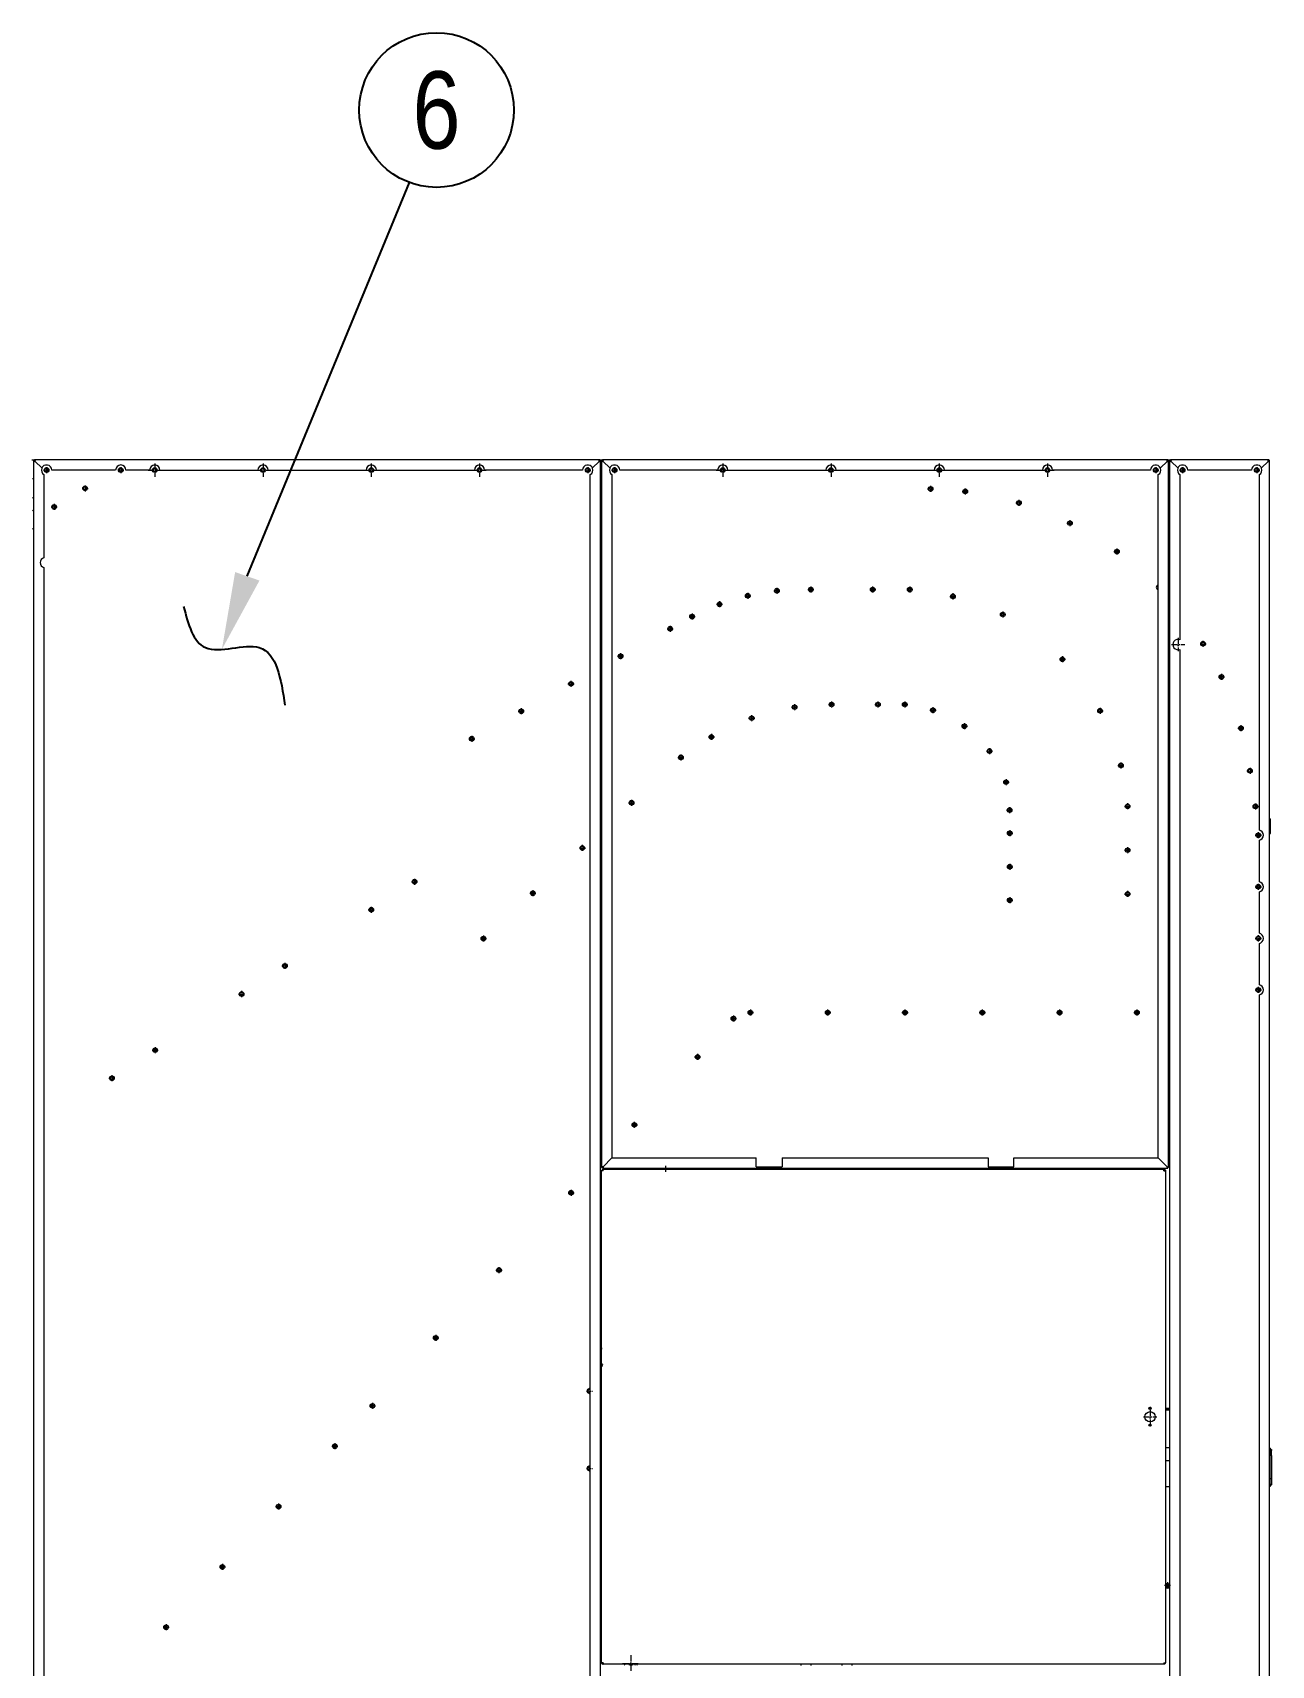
# Model space of a CAD drawing. Header units: millimetres. Extents: x -17070 to 42971, y -291348 to 40590.
# Drawn here: x 26657 to 29060, y 28239 to 31406 of the extents above; entities that cross this region are included whole.
import ezdxf
from ezdxf.enums import TextEntityAlignment as Align

# ---------------------------------------------------------------- set-up
doc = ezdxf.new("R2010")
doc.units = ezdxf.units.MM
doc.linetypes.add('DASHDOT', pattern=[18.5, 12, -3, 0.5, -3])
doc.layers.add('냉각탑_dim', color=1, linetype='Continuous')
doc.layers.add('냉각탑_text', color=3, linetype='Continuous')
doc.styles.get("Standard").update_dxf_attribs({"font": 'arial.ttf'})

# ---------------------------------------------------------------- blocks, each defined once
blk = doc.blocks.new('1')
at = {"color": 7, "lineweight": 20, "ltscale": 0.132499}
blk.add_line((26654.8, 30577.3), (26660.1, 30577.3), dxfattribs=at)
at = {"color": 7, "lineweight": 20, "ltscale": 0.0375}
for p, q in [((26658.5, 30575.7), (26658.5, 30574.2)), ((26661.6, 30577.3), (26660.1, 30577.3)), ((26660.1, 30574.2), (26660.1, 30575.7)), ((26660.1, 30575.7), (26661.6, 30575.7)), ((26661.6, 30574.2), (26661.6, 30575.7)), ((27756.9, 30577.3), (27755.4, 30577.3)), ((27755.4, 30575.7), (27756.9, 30575.7)), ((27756.9, 30575.7), (27756.9, 30574.2)), ((27758.5, 30574.2), (27758.5, 30575.7)), ((27760.5, 30575.7), (27760.5, 30574.2)), ((27763.6, 30577.3), (27762.1, 30577.3)), ((27762.1, 30574.2), (27762.1, 30575.7)), ((27762.1, 30575.7), (27763.6, 30575.7)), ((27763.6, 30574.2), (27763.6, 30575.7)), ((28858.9, 30577.3), (28857.4, 30577.3)), ((28857.4, 30575.7), (28858.9, 30575.7)), ((28858.9, 30575.7), (28858.9, 30574.2)), ((28860.5, 30574.2), (28860.5, 30575.7)), ((28862.5, 30575.7), (28862.5, 30574.2)), ((28865.6, 30577.3), (28864.1, 30577.3)), ((28864.1, 30574.2), (28864.1, 30575.7)), ((28864.1, 30575.7), (28865.6, 30575.7)), ((28865.6, 30574.2), (28865.6, 30575.7)), ((29054.9, 30577.3), (29053.4, 30577.3)), ((29053.4, 30575.7), (29054.9, 30575.7)), ((29054.9, 30575.7), (29054.9, 30574.2)), ((29056.5, 30574.2), (29056.5, 30575.7)), ((27760.5, 29206.4), (27760.5, 29204.9)), ((27760.5, 29199.7), (27760.5, 29198.2)), ((27763.6, 29206.4), (27762.1, 29206.4)), ((27762.1, 29204.9), (27762.1, 29206.4)), ((27763.6, 29204.9), (27762.1, 29204.9)), ((27762.1, 29203.3), (27763.6, 29203.3)), ((27762.1, 29201.3), (27763.6, 29201.3)), ((27762.1, 29199.7), (27762.1, 29198.2)), ((27762.1, 29199.7), (27763.6, 29199.7)), ((27763.6, 29206.4), (27763.6, 29204.9)), ((28852.9, 29201.3), (28851.4, 29201.3)), ((28852.9, 29199.7), (28851.4, 29199.7)), ((28852.9, 29199.7), (28852.9, 29198.2)), ((28854.5, 29199.7), (28854.5, 29198.2)), ((28857.4, 29206.4), (28858.9, 29206.4)), ((28858.9, 29204.9), (28857.4, 29204.9)), ((28857.4, 29203.3), (28858.9, 29203.3)), ((28858.9, 29206.4), (28858.9, 29204.9)), ((28860.5, 29204.9), (28860.5, 29206.4)), ((27760.5, 28242.9), (27760.5, 28244.4)), ((27762.1, 28242.9), (27762.1, 28244.4)), ((28852.9, 28242.9), (28852.9, 28244.4)), ((28854.5, 28242.9), (28854.5, 28244.4)), ((27762.1, 28242.9), (27763.6, 28242.9)), ((27762.1, 28241.3), (27763.6, 28241.3)), ((28852.9, 28242.9), (28851.4, 28242.9)), ((28852.9, 28241.3), (28851.4, 28241.3))]:
    blk.add_line(p, q, dxfattribs=at)
at = {"color": 7, "lineweight": 20, "ltscale": 0.04}
for p, q in [((26658.5, 30575.7), (26660.1, 30575.7)), ((26658.5, 30574.2), (26660.1, 30574.2)), ((26660.1, 30577.3), (26660.1, 30575.7)), ((26661.6, 30577.3), (26661.6, 30575.7)), ((27755.4, 30577.3), (27755.4, 30575.7)), ((27756.9, 30577.3), (27756.9, 30575.7)), ((27758.5, 30575.7), (27756.9, 30575.7)), ((27758.5, 30574.2), (27756.9, 30574.2)), ((27760.5, 30575.7), (27762.1, 30575.7)), ((27760.5, 30574.2), (27762.1, 30574.2)), ((27762.1, 30577.3), (27762.1, 30575.7)), ((27763.6, 30577.3), (27763.6, 30575.7)), ((28857.4, 30577.3), (28857.4, 30575.7)), ((28858.9, 30577.3), (28858.9, 30575.7)), ((28860.5, 30575.7), (28858.9, 30575.7)), ((28860.5, 30574.2), (28858.9, 30574.2)), ((28862.5, 30575.7), (28864.1, 30575.7)), ((28862.5, 30574.2), (28864.1, 30574.2)), ((28864.1, 30577.3), (28864.1, 30575.7)), ((28865.6, 30577.3), (28865.6, 30575.7)), ((29053.4, 30577.3), (29053.4, 30575.7)), ((29054.9, 30577.3), (29054.9, 30575.7)), ((29056.5, 30575.7), (29054.9, 30575.7)), ((29056.5, 30574.2), (29054.9, 30574.2)), ((29056.5, 29852.8), (29058.1, 29852.8)), ((27760.5, 29206.4), (27762.1, 29206.4)), ((27760.5, 29204.9), (27762.1, 29204.9)), ((27760.5, 29199.7), (27762.1, 29199.7)), ((27762.1, 29203.3), (27762.1, 29204.9)), ((27762.1, 29201.3), (27762.1, 29199.7)), ((27763.6, 29203.3), (27763.6, 29204.9)), ((28852.9, 29201.3), (28852.9, 29199.7)), ((28854.5, 29199.7), (28852.9, 29199.7)), ((28857.4, 29203.3), (28857.4, 29204.9)), ((28860.5, 29206.4), (28858.9, 29206.4)), ((28860.5, 29204.9), (28858.9, 29204.9)), ((28858.9, 29203.3), (28858.9, 29204.9)), ((27760.5, 28242.9), (27762.1, 28242.9)), ((27762.1, 28241.3), (27762.1, 28242.9)), ((28852.9, 28241.3), (28852.9, 28242.9)), ((28854.5, 28242.9), (28852.9, 28242.9))]:
    blk.add_line(p, q, dxfattribs=at)
at = {"color": 7, "lineweight": 20}
for p, q in [((26658.5, 30574.2), (26658.5, 27532.4)), ((27755.4, 30577.3), (26661.6, 30577.3)), ((26817.5, 30557.3), (26693.5, 30557.3)), ((26883.5, 30557.3), (26837.5, 30557.3)), ((26903.5, 30557.3), (27093.5, 30557.3)), ((27113.5, 30557.3), (27303.5, 30557.3)), ((27323.5, 30557.3), (27513.5, 30557.3)), ((27723.5, 30557.3), (27533.5, 30557.3)), ((27758.5, 27532.4), (27758.5, 30574.2)), ((27760.5, 30574.2), (27760.5, 29206.4)), ((28857.4, 30577.3), (27763.6, 30577.3)), ((27985.5, 30557.3), (27795.5, 30557.3)), ((28005.5, 30557.3), (28195.5, 30557.3)), ((28215.5, 30557.3), (28405.5, 30557.3)), ((28425.5, 30557.3), (28615.5, 30557.3)), ((28825.5, 30557.3), (28635.5, 30557.3)), ((28860.5, 29206.4), (28860.5, 30574.2)), ((28862.5, 30574.2), (28862.5, 27532.4)), ((29053.4, 30577.3), (28865.6, 30577.3)), ((29021.5, 30557.3), (28897.5, 30557.3)), ((29056.5, 27532.4), (29056.5, 30574.2)), ((26678.5, 30548.7), (26678.5, 30387.4)), ((27738.5, 27549.3), (27738.5, 30548.7)), ((27780.5, 30548.7), (27780.5, 29223.3)), ((28840.5, 29223.3), (28840.5, 30548.7)), ((28882.5, 30548.7), (28882.5, 30228.2)), ((29036.5, 29859), (29036.5, 30548.7)), ((26678.5, 30368.3), (26678.5, 28052.1)), ((28882.5, 30209.6), (28882.5, 27549.3)), ((29058.1, 29852.8), (29058.1, 29879.7)), ((29036.5, 29759), (29036.5, 29839.4)), ((29036.5, 29659), (29036.5, 29739.4)), ((29036.5, 29559), (29036.5, 29639.4)), ((29036.5, 27549.3), (29036.5, 29539.4)), ((27760.5, 28244.4), (27760.5, 29198.2)), ((27780.5, 29223.3), (27763.6, 29206.4)), ((27763.6, 29206.4), (27780.5, 29223.3)), ((27763.6, 29203.3), (28857.4, 29203.3)), ((27763.6, 29201.3), (28851.4, 29201.3)), ((27780.5, 29223.3), (28060.5, 29223.3)), ((28060.5, 29206.4), (28110.5, 29206.4)), ((28110.5, 29223.3), (28510.5, 29223.3)), ((28510.5, 29206.4), (28560.5, 29206.4)), ((28560.5, 29223.3), (28840.5, 29223.3)), ((28840.5, 29223.3), (28857.4, 29206.4)), ((28857.4, 29206.4), (28840.5, 29223.3)), ((28854.5, 29198.2), (28854.5, 28244.4)), ((27760.5, 28875.2), (27760.5, 28968.2)), ((29056.6, 28657.9), (29056.6, 28589.3)), ((29059.8, 28646.1), (29059.8, 28601.1)), ((27760.5, 28445.2), (27760.5, 28538.2)), ((28851.4, 28241.3), (27763.6, 28241.3))]:
    blk.add_line(p, q, dxfattribs=at)
at = {"color": 7, "lineweight": 20, "ltscale": 0.0775}
for p, q in [((26661.6, 30574.2), (26658.5, 30574.2)), ((27755.4, 30574.2), (27755.4, 30577.3)), ((27755.4, 30574.2), (27758.5, 30574.2)), ((27763.6, 30574.2), (27760.5, 30574.2)), ((28857.4, 30574.2), (28857.4, 30577.3)), ((28857.4, 30574.2), (28860.5, 30574.2)), ((28865.6, 30574.2), (28862.5, 30574.2)), ((29053.4, 30574.2), (29053.4, 30577.3)), ((29053.4, 30574.2), (29056.5, 30574.2)), ((27763.6, 29198.2), (27760.5, 29198.2)), ((27763.6, 29198.2), (27763.6, 29201.3)), ((28851.4, 29198.2), (28851.4, 29201.3)), ((28851.4, 29198.2), (28854.5, 29198.2)), ((28857.4, 29206.4), (28857.4, 29203.3)), ((27763.6, 28244.4), (27760.5, 28244.4)), ((27763.6, 28244.4), (27763.6, 28241.3)), ((28851.4, 28244.4), (28851.4, 28241.3)), ((28851.4, 28244.4), (28854.5, 28244.4))]:
    blk.add_line(p, q, dxfattribs=at)
at = {"color": 7, "lineweight": 20, "ltscale": 0.45204}
for p, q in [((26674.4, 30561.4), (26661.6, 30574.2)), ((26674.4, 30561.4), (26661.6, 30574.2)), ((27742.6, 30561.4), (27755.4, 30574.2)), ((27742.6, 30561.4), (27755.4, 30574.2)), ((27776.4, 30561.4), (27763.6, 30574.2)), ((27776.4, 30561.4), (27763.6, 30574.2)), ((28844.6, 30561.4), (28857.4, 30574.2)), ((28844.6, 30561.4), (28857.4, 30574.2)), ((28878.4, 30561.4), (28865.6, 30574.2)), ((28878.4, 30561.4), (28865.6, 30574.2)), ((29040.6, 30561.4), (29053.4, 30574.2)), ((29040.6, 30561.4), (29053.4, 30574.2))]:
    blk.add_line(p, q, dxfattribs=at)
at = {"color": 7, "linetype": 'DASHDOT', "lineweight": 20, "ltscale": 0.292499}
for p, q in [((26677.7, 30557.3), (26689.4, 30557.3)), ((26821.7, 30557.3), (26833.4, 30557.3)), ((27727.7, 30557.3), (27739.4, 30557.3)), ((27779.7, 30557.3), (27791.4, 30557.3)), ((28829.7, 30557.3), (28841.4, 30557.3)), ((28881.7, 30557.3), (28893.4, 30557.3)), ((29025.7, 30557.3), (29037.4, 30557.3)), ((26758.3, 30527.7), (26758.3, 30516)), ((28398.7, 30526.6), (28398.7, 30514.9)), ((26752.5, 30521.9), (26764.2, 30521.9)), ((28392.9, 30520.7), (28404.6, 30520.7)), ((28460.1, 30515.9), (28471.8, 30515.9)), ((28466, 30521.8), (28466, 30510.1)), ((28564.2, 30493.6), (28575.9, 30493.6)), ((28570.1, 30499.4), (28570.1, 30487.7)), ((28669.1, 30460.2), (28669.1, 30448.5)), ((28663.2, 30454.4), (28674.9, 30454.4)), ((28754.4, 30399.3), (28766.1, 30399.3)), ((28760.2, 30405.2), (28760.2, 30393.5)), ((27989.1, 30302.9), (27989.1, 30291.2)), ((28038.1, 30313.6), (28049.8, 30313.6)), ((28043.9, 30319.5), (28043.9, 30307.8)), ((28094.7, 30323.2), (28106.4, 30323.2)), ((28100.5, 30329.1), (28100.5, 30317.4)), ((28160.5, 30325.6), (28172.2, 30325.6)), ((28166.3, 30331.5), (28166.3, 30319.8)), ((28280.5, 30325.6), (28292.2, 30325.6)), ((28286.3, 30331.5), (28286.3, 30319.8)), ((28352.5, 30325.6), (28364.2, 30325.6)), ((28358.3, 30331.5), (28358.3, 30319.8)), ((28436.2, 30312.4), (28447.9, 30312.4)), ((28442, 30318.3), (28442, 30306.6)), ((27930.2, 30273.2), (27941.9, 30273.2)), ((27936, 30279.1), (27936, 30267.4)), ((28532.9, 30277.2), (28544.6, 30277.2)), ((28538.7, 30283.1), (28538.7, 30271.4)), ((27887.6, 30249.6), (27899.3, 30249.6)), ((27893.4, 30255.5), (27893.4, 30243.8)), ((28921.4, 30220.5), (28933.1, 30220.5)), ((28927.2, 30226.3), (28927.2, 30214.6)), ((27791.4, 30196.3), (27803.1, 30196.3)), ((28648.5, 30190.3), (28660.2, 30190.3)), ((28957.2, 30156.3), (28968.9, 30156.3)), ((28963, 30162.1), (28963, 30150.4)), ((27695.2, 30142.8), (27706.9, 30142.8)), ((27598.7, 30089.7), (27610.4, 30089.7)), ((27604.5, 30095.5), (27604.5, 30083.8)), ((28051.5, 30082.1), (28051.5, 30070.4)), ((28129, 30097.5), (28140.7, 30097.5)), ((28134.8, 30103.4), (28134.8, 30091.7)), ((28200.7, 30102.7), (28212.4, 30102.7)), ((28206.5, 30108.6), (28206.5, 30096.9)), ((28290.7, 30102.7), (28302.4, 30102.7)), ((28296.5, 30108.6), (28296.5, 30096.9)), ((28342.7, 30102.7), (28354.4, 30102.7)), ((28348.5, 30108.6), (28348.5, 30096.9)), ((28397.5, 30091.6), (28409.2, 30091.6)), ((28403.3, 30097.5), (28403.3, 30085.8)), ((28721.6, 30090.6), (28733.3, 30090.6)), ((28727.4, 30096.5), (28727.4, 30084.8)), ((28045.7, 30076.2), (28057.4, 30076.2)), ((28458.4, 30060.5), (28470.1, 30060.5)), ((28464.2, 30066.4), (28464.2, 30054.7)), ((28995, 30056.7), (29006.7, 30056.7)), ((29000.9, 30062.6), (29000.9, 30050.9)), ((27502.7, 30036.3), (27514.4, 30036.3)), ((27967.6, 30039.7), (27979.3, 30039.7)), ((27973.4, 30045.6), (27973.4, 30033.9)), ((28513, 30018.3), (28513, 30006.6)), ((27908.4, 30000.1), (27920.1, 30000.1)), ((27914.2, 30006), (27914.2, 29994.3)), ((28507.2, 30012.4), (28518.9, 30012.4)), ((28768, 29990.5), (28768, 29978.8)), ((28545, 29958), (28545, 29946.3)), ((28762.2, 29984.6), (28773.9, 29984.6)), ((29012.5, 29974.3), (29024.2, 29974.3)), ((28539.2, 29952.1), (28550.9, 29952.1)), ((27812.7, 29912.2), (27824.4, 29912.2)), ((27818.5, 29918.1), (27818.5, 29906.4)), ((28546.2, 29898), (28557.9, 29898)), ((28552, 29903.9), (28552, 29892.2)), ((28775.1, 29905.2), (28786.8, 29905.2)), ((28780.9, 29911.1), (28780.9, 29899.4)), ((29023.1, 29905.1), (29034.8, 29905.1)), ((28552.2, 29858.9), (28552.2, 29847.2)), ((27723, 29830.3), (27723, 29818.6)), ((28546.4, 29853), (28558.1, 29853)), ((29028.7, 29849.2), (29040.4, 29849.2)), ((29034.5, 29855.1), (29034.5, 29843.4)), ((27717.2, 29824.4), (27728.9, 29824.4)), ((28775.1, 29820.2), (28786.8, 29820.2)), ((28780.9, 29826.1), (28780.9, 29814.4)), ((27397.5, 29764.9), (27397.5, 29753.2)), ((28546.4, 29788), (28558.1, 29788)), ((28552.2, 29793.9), (28552.2, 29782.2)), ((27621.2, 29736.6), (27632.9, 29736.6)), ((27627, 29742.4), (27627, 29730.7)), ((28775.1, 29735.2), (28786.8, 29735.2)), ((28780.9, 29741.1), (28780.9, 29729.4)), ((29028.7, 29749.2), (29040.4, 29749.2)), ((29034.5, 29755.1), (29034.5, 29743.4)), ((27313.6, 29710.5), (27313.6, 29698.8)), ((28546.4, 29723), (28558.1, 29723)), ((28552.2, 29728.9), (28552.2, 29717.2)), ((27525.2, 29648.8), (27536.9, 29648.8)), ((27531, 29654.6), (27531, 29642.9)), ((29028.7, 29649.2), (29040.4, 29649.2)), ((29034.5, 29655.1), (29034.5, 29643.4)), ((27140, 29595.7), (27151.7, 29595.7)), ((27145.9, 29601.5), (27145.9, 29589.8)), ((29028.7, 29549.2), (29040.4, 29549.2)), ((29034.5, 29555.1), (29034.5, 29543.4)), ((27056.1, 29541.2), (27067.8, 29541.2)), ((28010.4, 29493.7), (28022.1, 29493.7)), ((28016.2, 29499.6), (28016.2, 29487.9)), ((28043.2, 29505.3), (28054.9, 29505.3)), ((28193.2, 29505.3), (28204.9, 29505.3)), ((28343.2, 29505.3), (28354.9, 29505.3)), ((28493.2, 29505.3), (28504.9, 29505.3)), ((28643.2, 29505.3), (28654.9, 29505.3)), ((28793.2, 29505.3), (28804.9, 29505.3)), ((26888.4, 29432.3), (26900.1, 29432.3)), ((26894.3, 29438.2), (26894.3, 29426.5)), ((27946.6, 29425), (27946.6, 29413.3)), ((26810.4, 29383.7), (26810.4, 29372)), ((26804.5, 29377.8), (26816.2, 29377.8)), ((27818.1, 29287.5), (27829.8, 29287.5)), ((27878.8, 29202.3), (27890.5, 29202.3)), ((27884.6, 29208.2), (27884.6, 29196.5)), ((27701.1, 29161.7), (27701.1, 29150)), ((27555.5, 29005.9), (27567.2, 29005.9)), ((27438.6, 28880.1), (27438.6, 28868.4)), ((27432.7, 28874.3), (27444.4, 28874.3)), ((27731.1, 28771.3), (27742.8, 28771.3)), ((27736.9, 28777.2), (27736.9, 28765.5)), ((27315.8, 28748.5), (27315.8, 28736.8)), ((27242.8, 28670.2), (27242.8, 28658.5)), ((27736.9, 28627.2), (27736.9, 28615.5)), ((27731.1, 28621.3), (27742.8, 28621.3)), ((27127.9, 28547.3), (27139.6, 28547.3)), ((27133.7, 28553.2), (27133.7, 28541.5)), ((27024.6, 28436.2), (27024.6, 28424.5)), ((27018.8, 28430.3), (27030.5, 28430.3)), ((28852.6, 28394.9), (28864.3, 28394.9)), ((28858.4, 28400.8), (28858.4, 28389.1)), ((26909.7, 28313.3), (26921.4, 28313.3)), ((26915.5, 28319.2), (26915.5, 28307.5))]:
    blk.add_line(p, q, dxfattribs=at)
at = {"color": 7, "linetype": 'DASHDOT', "lineweight": 20, "ltscale": 0.292505}
for p, q in [((26683.5, 30563.2), (26683.5, 30551.5)), ((26827.5, 30563.2), (26827.5, 30551.5)), ((27733.5, 30563.2), (27733.5, 30551.5)), ((27785.5, 30563.2), (27785.5, 30551.5)), ((28835.5, 30563.2), (28835.5, 30551.5)), ((28887.5, 30563.2), (28887.5, 30551.5)), ((29031.5, 30563.2), (29031.5, 30551.5)), ((26698.3, 30491.7), (26698.3, 30480)), ((27983.3, 30297), (27995, 30297)), ((27797.2, 30202.2), (27797.2, 30190.5)), ((28654.3, 30196.2), (28654.3, 30184.5)), ((27701, 30148.7), (27701, 30137)), ((27508.5, 30042.2), (27508.5, 30030.5)), ((29018.4, 29980.2), (29018.4, 29968.5)), ((29029, 29911), (29029, 29899.3)), ((27062, 29547.1), (27062, 29535.4)), ((28049, 29511.2), (28049, 29499.5)), ((28199, 29511.2), (28199, 29499.5)), ((28349, 29511.2), (28349, 29499.5)), ((28499, 29511.2), (28499, 29499.5)), ((28649, 29511.2), (28649, 29499.5)), ((28799, 29511.2), (28799, 29499.5)), ((27940.8, 29419.1), (27952.5, 29419.1)), ((27695.3, 29155.8), (27707, 29155.8))]:
    blk.add_line(p, q, dxfattribs=at)
at = {"color": 7, "linetype": 'DASHDOT', "lineweight": 20}
for p, q in [((26880.5, 30557.3), (26906.5, 30557.3)), ((26893.5, 30570.3), (26893.5, 30544.3)), ((27090.5, 30557.3), (27116.5, 30557.3)), ((27103.5, 30570.3), (27103.5, 30544.3)), ((27300.5, 30557.3), (27326.5, 30557.3)), ((27313.5, 30570.3), (27313.5, 30544.3)), ((27510.5, 30557.3), (27536.5, 30557.3)), ((27523.5, 30570.3), (27523.5, 30544.3)), ((27982.5, 30557.3), (28008.5, 30557.3)), ((27995.5, 30570.3), (27995.5, 30544.3)), ((28192.5, 30557.3), (28218.5, 30557.3)), ((28205.5, 30570.3), (28205.5, 30544.3)), ((28402.5, 30557.3), (28428.5, 30557.3)), ((28415.5, 30570.3), (28415.5, 30544.3)), ((28612.5, 30557.3), (28638.5, 30557.3)), ((28625.5, 30570.3), (28625.5, 30544.3)), ((28865.8, 30218.9), (28891.8, 30218.9)), ((28878.8, 30231.9), (28878.8, 30205.9)), ((28811.5, 28721.3), (28837.5, 28721.3)), ((28824.5, 28734.3), (28824.5, 28708.3)), ((27817.4, 28259), (27817.4, 28226.5)), ((27801.1, 28242.8), (27833.6, 28242.8))]:
    blk.add_line(p, q, dxfattribs=at)
at = {"color": 7, "lineweight": 20, "ltscale": 0.129999}
for p, q in [((27756.9, 30577.3), (27762.1, 30577.3)), ((28858.9, 30577.3), (28864.1, 30577.3))]:
    blk.add_line(p, q, dxfattribs=at)
at = {"color": 7, "lineweight": 20, "ltscale": 0.141421}
for p, q in [((27992.7, 30558.3), (27998.4, 30558.3)), ((28202.7, 30558.3), (28208.4, 30558.3))]:
    blk.add_line(p, q, dxfattribs=at)
at = {"color": 7, "lineweight": 20, "ltscale": 0.10198}
blk.add_line((28413.3, 30559.4), (28413.3, 30555.3), dxfattribs=at)
at = {"color": 7, "lineweight": 20, "ltscale": 0.149666}
blk.add_line((28415.3, 30560.3), (28415.3, 30554.3), dxfattribs=at)
at = {"color": 7, "lineweight": 20, "ltscale": 0.05}
for p, q in [((26658.5, 30540.4), (26656.5, 30540.4)), ((26658.5, 30540.4), (26656.5, 30540.4)), ((27758.5, 30535.8), (27760.5, 30535.8)), ((27758.5, 30535.8), (27760.5, 30535.8)), ((27760.5, 30532.2), (27758.5, 30532.2)), ((28860.5, 30537.3), (28862.5, 30537.3)), ((28860.5, 29722.5), (28862.5, 29722.5)), ((28862.5, 29576.3), (28860.5, 29576.3)), ((28860.5, 29527.9), (28862.5, 29527.9)), ((28860.5, 29526.3), (28862.5, 29526.3)), ((28860.5, 29484.3), (28862.5, 29484.3)), ((28860.5, 29484.3), (28862.5, 29484.3)), ((28860.5, 29470.9), (28862.5, 29470.9)), ((28862.5, 29457.5), (28860.5, 29457.5)), ((28862.5, 29455.9), (28860.5, 29455.9)), ((28860.5, 29370.9), (28862.5, 29370.9)), ((28862.5, 29357.5), (28860.5, 29357.5)), ((28862.5, 29355.9), (28860.5, 29355.9)), ((28862.5, 29354.3), (28860.5, 29354.3)), ((28862.5, 29351.3), (28860.5, 29351.3)), ((28862.5, 29336.3), (28860.5, 29336.3)), ((28862.5, 29266.3), (28860.5, 29266.3)), ((28860.5, 29251.3), (28862.5, 29251.3)), ((27760.5, 28661.1), (27758.5, 28661.1)), ((27760.5, 28636.1), (27758.5, 28636.1)), ((27758.5, 28586.1), (27760.5, 28586.1)), ((28146.7, 28241.3), (28146.7, 28239.3)), ((28166.7, 28239.3), (28166.7, 28241.3)), ((28226.7, 28241.3), (28226.7, 28239.3)), ((28246.7, 28239.3), (28246.7, 28241.3))]:
    blk.add_line(p, q, dxfattribs=at)
at = {"color": 7, "lineweight": 20, "ltscale": 0.049991}
blk.add_line((27760.5, 30530.6), (27758.5, 30530.6), dxfattribs=at)
at = {"color": 7, "lineweight": 20, "ltscale": 0.05832}
for p, q in [((26656.5, 30503.4), (26658.5, 30504.6)), ((26658.5, 30479.4), (26656.5, 30478.2)), ((26656.5, 30443.3), (26658.5, 30444.5))]:
    blk.add_line(p, q, dxfattribs=at)
at = {"color": 7, "linetype": 'DASHDOT', "lineweight": 20, "ltscale": 0.292502}
for p, q in [((26692.5, 30485.8), (26704.2, 30485.8)), ((27391.6, 29759.1), (27403.3, 29759.1)), ((27307.7, 29704.6), (27319.4, 29704.6)), ((27823.9, 29293.4), (27823.9, 29281.7)), ((27561.3, 29011.8), (27561.3, 29000.1)), ((27310, 28742.6), (27321.7, 28742.6)), ((27237, 28664.3), (27248.7, 28664.3))]:
    blk.add_line(p, q, dxfattribs=at)
at = {"color": 7, "lineweight": 20, "ltscale": 0.068642}
for p, q in [((28860.5, 30339.1), (28862.5, 30337.2)), ((28862.5, 30282.3), (28860.5, 30284.2)), ((28860.5, 30284.2), (28862.5, 30282.3))]:
    blk.add_line(p, q, dxfattribs=at)
at = {"color": 7, "linetype": 'DASHDOT', "lineweight": 20, "ltscale": 0.195001}
for p, q in [((28040.1, 30313.7), (28047.9, 30313.7)), ((28044, 30317.6), (28044, 30309.8)), ((28096.7, 30323.2), (28104.5, 30323.2)), ((28162.4, 30325.6), (28170.2, 30325.6)), ((28166.3, 30329.5), (28166.3, 30321.7)), ((28282.4, 30325.6), (28290.2, 30325.6)), ((28286.3, 30329.5), (28286.3, 30321.7)), ((28354.4, 30325.6), (28362.2, 30325.6)), ((28358.3, 30329.5), (28358.3, 30321.7)), ((28438.2, 30312.4), (28446, 30312.4)), ((28442.1, 30316.3), (28442.1, 30308.5)), ((27932.2, 30273.2), (27940, 30273.2)), ((27936.1, 30277.1), (27936.1, 30269.3)), ((27985.3, 30297), (27993.1, 30297)), ((27989.2, 30300.9), (27989.2, 30293.1)), ((28534.8, 30277.3), (28542.6, 30277.3)), ((28538.7, 30281.2), (28538.7, 30273.4)), ((27889.6, 30249.6), (27897.4, 30249.6)), ((27793.4, 30196.3), (27801.2, 30196.3)), ((27797.3, 30200.2), (27797.3, 30192.4)), ((28650.4, 30190.3), (28658.2, 30190.3)), ((28654.3, 30194.2), (28654.3, 30186.4)), ((27701.1, 30146.9), (27701.1, 30139.1)), ((27600.9, 30089.7), (27608.7, 30089.7)), ((27604.8, 30093.6), (27604.8, 30085.8)), ((28051, 30080.1), (28051, 30072.3)), ((28130.6, 30097.5), (28138.4, 30097.5)), ((28134.5, 30101.4), (28134.5, 30093.6)), ((28202.2, 30102.8), (28210, 30102.8)), ((28206.1, 30106.7), (28206.1, 30098.9)), ((28292.2, 30102.8), (28300, 30102.8)), ((28296.1, 30106.7), (28296.1, 30098.9)), ((28344.2, 30102.8), (28352, 30102.8)), ((28348.1, 30106.7), (28348.1, 30098.9)), ((28399, 30091.6), (28406.8, 30091.6)), ((28402.9, 30095.5), (28402.9, 30087.7)), ((28723.5, 30090.7), (28731.3, 30090.7)), ((28727.4, 30094.6), (28727.4, 30086.8)), ((28047.1, 30076.2), (28054.9, 30076.2)), ((28460.1, 30060.5), (28467.9, 30060.5)), ((28464, 30064.4), (28464, 30056.6)), ((27504.7, 30036.3), (27512.5, 30036.3)), ((27508.6, 30040.2), (27508.6, 30032.4)), ((27969.3, 30039.7), (27977.1, 30039.7)), ((27910.6, 30000.1), (27918.4, 30000.1)), ((27914.5, 30004), (27914.5, 29996.2)), ((28508.8, 30012.5), (28516.6, 30012.5)), ((28512.7, 30016.4), (28512.7, 30008.6)), ((28768.1, 29988.5), (28768.1, 29980.7)), ((28544.6, 29956), (28544.6, 29948.2)), ((28540.7, 29952.1), (28548.5, 29952.1)), ((27814.7, 29912.2), (27822.5, 29912.2)), ((27818.6, 29916.1), (27818.6, 29908.3)), ((28547.8, 29898), (28555.6, 29898)), ((28551.7, 29901.9), (28551.7, 29894.1)), ((28777, 29905.2), (28784.8, 29905.2)), ((28780.9, 29909.1), (28780.9, 29901.3)), ((27722.8, 29828.3), (27722.8, 29820.5)), ((28551.9, 29856.9), (28551.9, 29849.1)), ((28777, 29820.2), (28784.8, 29820.2)), ((28780.9, 29824.1), (28780.9, 29816.3)), ((28551.9, 29791.9), (28551.9, 29784.1)), ((27623, 29736.6), (27630.8, 29736.6)), ((27626.9, 29740.5), (27626.9, 29732.7)), ((28777, 29735.2), (28784.8, 29735.2)), ((28780.9, 29739.1), (28780.9, 29731.3)), ((28551.9, 29726.9), (28551.9, 29719.1)), ((27527.2, 29648.8), (27535, 29648.8)), ((27531.1, 29652.7), (27531.1, 29644.9)), ((28012.3, 29493.7), (28020.1, 29493.7)), ((28016.2, 29497.6), (28016.2, 29489.8)), ((28045.1, 29505.3), (28052.9, 29505.3)), ((28195.1, 29505.3), (28202.9, 29505.3)), ((28345.1, 29505.3), (28352.9, 29505.3)), ((28495.1, 29505.3), (28502.9, 29505.3)), ((28645.1, 29505.3), (28652.9, 29505.3)), ((28795.1, 29505.3), (28802.9, 29505.3)), ((27942.8, 29419.1), (27950.6, 29419.1)), ((27823.9, 29291.4), (27823.9, 29283.6)), ((27820, 29287.5), (27827.8, 29287.5)), ((27884.6, 29206.2), (27884.6, 29198.4)), ((27697.3, 29155.8), (27705.1, 29155.8)), ((27701.2, 29159.7), (27701.2, 29151.9)), ((27561.3, 29009.8), (27561.3, 29002)), ((27311.9, 28742.6), (27319.7, 28742.6)), ((27315.8, 28746.5), (27315.8, 28738.7)), ((28854.6, 28393.3), (28862.4, 28393.3)), ((28858.5, 28397.2), (28858.5, 28389.4)), ((26911.6, 28313.3), (26919.4, 28313.3))]:
    blk.add_line(p, q, dxfattribs=at)
at = {"color": 7, "linetype": 'DASHDOT', "lineweight": 20, "ltscale": 0.194995}
for p, q in [((28100.6, 30327.1), (28100.6, 30319.3)), ((27893.5, 30253.5), (27893.5, 30245.7)), ((27697.2, 30143), (27705, 30143)), ((27973.2, 30043.6), (27973.2, 30035.8)), ((28764.2, 29984.6), (28772, 29984.6)), ((28548, 29853), (28555.8, 29853)), ((27718.9, 29824.4), (27726.7, 29824.4)), ((28548, 29788), (28555.8, 29788)), ((28548, 29723), (28555.8, 29723)), ((28049, 29509.2), (28049, 29501.4)), ((28199, 29509.2), (28199, 29501.4)), ((28349, 29509.2), (28349, 29501.4)), ((28499, 29509.2), (28499, 29501.4)), ((28649, 29509.2), (28649, 29501.4)), ((28799, 29509.2), (28799, 29501.4)), ((27946.7, 29423), (27946.7, 29415.2)), ((27880.7, 29202.3), (27888.5, 29202.3)), ((27557.4, 29005.9), (27565.2, 29005.9))]:
    blk.add_line(p, q, dxfattribs=at)
at = {"color": 7, "lineweight": 20, "ltscale": 0.057168}
for p, q in [((27760.5, 30198.8), (27758.5, 30197.7)), ((27760.5, 30153.1), (27758.5, 30152))]:
    blk.add_line(p, q, dxfattribs=at)
at = {"color": 7, "lineweight": 20, "ltscale": 0.067816}
blk.add_line((27758.5, 29884.3), (27760.5, 29886.2), dxfattribs=at)
at = {"color": 7, "lineweight": 20, "ltscale": 0.067817}
blk.add_line((27758.5, 29830.1), (27760.5, 29831.9), dxfattribs=at)
at = {"color": 7, "lineweight": 20, "ltscale": 0.148096}
blk.add_line((28549, 29722.5), (28554.9, 29722.5), dxfattribs=at)
at = {"color": 7, "lineweight": 20, "ltscale": 0.146137}
blk.add_line((28549, 29722.3), (28554.9, 29722.3), dxfattribs=at)
at = {"color": 7, "lineweight": 20, "ltscale": 0.073313}
blk.add_line((27760.5, 29250.3), (27758.5, 29248.1), dxfattribs=at)
at = {"color": 7, "lineweight": 20, "ltscale": 0.068366}
blk.add_line((27772.3, 29201.3), (27774.2, 29203.3), dxfattribs=at)
at = {"color": 7, "lineweight": 20, "ltscale": 0.062607}
for p, q in [((27836.3, 29201.3), (27837.8, 29203.3)), ((27930, 29201.3), (27931.5, 29203.3)), ((27934, 29201.3), (27935.5, 29203.3))]:
    blk.add_line(p, q, dxfattribs=at)
at = {"color": 7, "lineweight": 20, "ltscale": 0.4225}
for p, q in [((28060.5, 29206.4), (28060.5, 29223.3)), ((28110.5, 29223.3), (28110.5, 29206.4)), ((28510.5, 29223.3), (28510.5, 29206.4)), ((28560.5, 29206.4), (28560.5, 29223.3))]:
    blk.add_line(p, q, dxfattribs=at)
at = {"color": 7, "lineweight": 20, "ltscale": 0.073314}
blk.add_line((27758.5, 29186.6), (27760.5, 29188.7), dxfattribs=at)
at = {"color": 7, "lineweight": 20, "ltscale": 0.083082}
for p, q in [((27758.5, 29098.1), (27760.5, 29100.8)), ((27758.5, 28973.8), (27760.5, 28976.5)), ((27758.5, 28968.5), (27760.5, 28971.2))]:
    blk.add_line(p, q, dxfattribs=at)
at = {"color": 7, "linetype": 'DASHDOT', "lineweight": 20, "ltscale": 0.1625}
for p, q in [((27757.9, 28821.8), (27764.4, 28821.8)), ((27761.1, 28825), (27761.1, 28818.5))]:
    blk.add_line(p, q, dxfattribs=at)
at = {"color": 7, "linetype": 'DASHDOT', "lineweight": 20, "ltscale": 0.146246}
for p, q in [((28821.6, 28737.5), (28827.5, 28737.5)), ((28821.6, 28705.1), (28827.5, 28705.1))]:
    blk.add_line(p, q, dxfattribs=at)
at = {"color": 7, "lineweight": 20, "ltscale": 0.1125}
blk.add_line((28826.8, 28737.5), (28822.3, 28737.5), dxfattribs=at)
at = {"color": 7, "lineweight": 20, "ltscale": 0.07908}
blk.add_line((28826.1, 28735.9), (28823, 28735.9), dxfattribs=at)
blk.add_line((28826.1, 28735.9), (28823, 28735.9), dxfattribs=at)
at = {"color": 7, "linetype": 'DASHDOT', "lineweight": 20, "ltscale": 0.146249}
for p, q in [((28824.5, 28740.4), (28824.5, 28734.6)), ((28824.5, 28708), (28824.5, 28702.2))]:
    blk.add_line(p, q, dxfattribs=at)
at = {"color": 7, "lineweight": 20, "ltscale": 0.2}
for p, q in [((28862.5, 28737.5), (28854.5, 28737.5)), ((28862.5, 28735.9), (28854.5, 28735.9)), ((28862.5, 28735.9), (28854.5, 28735.9)), ((28862.5, 28734.3), (28854.5, 28734.3)), ((28862.5, 28661.1), (28854.5, 28661.1)), ((28862.5, 28636.1), (28854.5, 28636.1)), ((28854.5, 28586.1), (28862.5, 28586.1))]:
    blk.add_line(p, q, dxfattribs=at)
at = {"color": 7, "linetype": 'DASHDOT', "lineweight": 20, "ltscale": 0.194998}
for p, q in [((27239, 28664.4), (27246.8, 28664.4)), ((27242.9, 28668.3), (27242.9, 28660.5)), ((27129.8, 28547.3), (27137.6, 28547.3)), ((27133.7, 28551.2), (27133.7, 28543.4)), ((27024.6, 28434.2), (27024.6, 28426.4)), ((27020.7, 28430.3), (27028.5, 28430.3)), ((26915.5, 28317.2), (26915.5, 28309.4))]:
    blk.add_line(p, q, dxfattribs=at)
at = {"color": 7, "lineweight": 20, "ltscale": 0.002451}
for p, q in [((29056.5, 28661.1), (29056.6, 28661.1)), ((29056.6, 28586.1), (29056.5, 28586.1))]:
    blk.add_line(p, q, dxfattribs=at)
at = {"color": 7, "lineweight": 20, "ltscale": 0.002492}
for p, q in [((29056.5, 28657.9), (29056.6, 28657.9)), ((29056.6, 28589.3), (29056.5, 28589.3))]:
    blk.add_line(p, q, dxfattribs=at)
at = {"color": 7, "lineweight": 20, "ltscale": 0.01}
for p, q in [((29056.6, 28660.7), (29056.6, 28661.1)), ((29059.4, 28657.9), (29059.8, 28657.9)), ((29056.6, 28586.5), (29056.6, 28586.1)), ((29059.4, 28589.3), (29059.8, 28589.3))]:
    blk.add_line(p, q, dxfattribs=at)
at = {"color": 7, "lineweight": 20, "ltscale": 0.04835}
blk.add_line((29059.8, 28657.9), (29059.8, 28656), dxfattribs=at)
at = {"color": 7, "lineweight": 20, "ltscale": 0.245}
for p, q in [((29059.8, 28646.1), (29059.8, 28655.9)), ((29059.8, 28601.1), (29059.8, 28591.3))]:
    blk.add_line(p, q, dxfattribs=at)
at = {"color": 7, "lineweight": 20, "ltscale": 0.08}
for p, q in [((29059.8, 28646.1), (29056.6, 28646.1)), ((29059.8, 28601.1), (29056.6, 28601.1))]:
    blk.add_line(p, q, dxfattribs=at)
at = {"color": 7, "lineweight": 20, "ltscale": 0.048372}
blk.add_line((29059.8, 28591.3), (29059.8, 28589.3), dxfattribs=at)
at = {"color": 7, "lineweight": 20, "ltscale": 0.1}
for p, q in [((27760.5, 28359.6), (27758.5, 28363)), ((27760.5, 28353.2), (27758.5, 28356.6))]:
    blk.add_line(p, q, dxfattribs=at)
at = {"color": 7, "lineweight": 20, "ltscale": 0.057735}
for p, q in [((27826.3, 28239.3), (27825.1, 28241.3)), ((27830, 28239.3), (27828.8, 28241.3))]:
    blk.add_line(p, q, dxfattribs=at)
at = {"color": 7, "lineweight": 20}
for centre, radius in [((26683.5, 30557.3), 4.5), ((26683.5, 30557.3), 3), ((26827.5, 30557.3), 4.5), ((26827.5, 30557.3), 3), ((26893.5, 30557.3), 4.5), ((26893.5, 30557.3), 3), ((27103.5, 30557.3), 4.5), ((27103.5, 30557.3), 3), ((27313.5, 30557.3), 4.5), ((27313.5, 30557.3), 3), ((27523.5, 30557.3), 4.5), ((27523.5, 30557.3), 3), ((27733.5, 30557.3), 4.5), ((27733.5, 30557.3), 3), ((27785.5, 30557.3), 4.5), ((27785.5, 30557.3), 3), ((27995.5, 30557.3), 4.5), ((27995.5, 30557.3), 3), ((28205.5, 30557.3), 4.5), ((28205.5, 30557.3), 3), ((28415.5, 30557.3), 4.5), ((28415.5, 30557.3), 3), ((28625.5, 30557.3), 4.5), ((28625.5, 30557.3), 3), ((28835.5, 30557.3), 4.5), ((28835.5, 30557.3), 3), ((28887.5, 30557.3), 4.5), ((28887.5, 30557.3), 3), ((29031.5, 30557.3), 4.5), ((29031.5, 30557.3), 3), ((26758.3, 30521.9), 4.5), ((26758.3, 30521.9), 3), ((28398.7, 30520.7), 4.5), ((28398.7, 30520.7), 3), ((28466, 30515.9), 4.5), ((28466, 30515.9), 3), ((28570.1, 30493.6), 4.5), ((28570.1, 30493.6), 3), ((26698.3, 30485.8), 4.5), ((26698.3, 30485.8), 3), ((28669.1, 30454.4), 4.5), ((28669.1, 30454.4), 3), ((28760.2, 30399.3), 4.5), ((28760.2, 30399.3), 3), ((28043.9, 30313.6), 4.5), ((28044, 30313.7), 3), ((28100.5, 30323.2), 4.5), ((28100.6, 30323.2), 3), ((28166.3, 30325.6), 4.5), ((28166.3, 30325.6), 3), ((28286.3, 30325.6), 4.5), ((28286.3, 30325.6), 3), ((28358.3, 30325.6), 4.5), ((28358.3, 30325.6), 3), ((28442, 30312.4), 4.5), ((28442.1, 30312.4), 3), ((27936, 30273.2), 4.5), ((27936.1, 30273.2), 3), ((27989.1, 30297), 4.5), ((27989.2, 30297), 3), ((28538.7, 30277.2), 4.5), ((28538.7, 30277.3), 3), ((27893.4, 30249.6), 4.5), ((27893.5, 30249.6), 3), ((28927.2, 30220.5), 4.5), ((28927.2, 30220.5), 3), ((27797.2, 30196.3), 4.5), ((27797.3, 30196.3), 3), ((28654.3, 30190.3), 4.5), ((28654.3, 30190.3), 3), ((27701, 30142.8), 4.5), ((27701.1, 30143), 3), ((28963, 30156.3), 4.5), ((28963, 30156.3), 3), ((27604.5, 30089.7), 4.5), ((27604.8, 30089.7), 3), ((28051.5, 30076.2), 4.5), ((28134.8, 30097.5), 4.5), ((28134.5, 30097.5), 3), ((28206.5, 30102.7), 4.5), ((28206.1, 30102.8), 3), ((28296.5, 30102.7), 4.5), ((28296.1, 30102.8), 3), ((28348.5, 30102.7), 4.5), ((28348.1, 30102.8), 3), ((28403.3, 30091.6), 4.5), ((28402.9, 30091.6), 3), ((28727.4, 30090.6), 4.5), ((28727.4, 30090.7), 3), ((28051, 30076.2), 3), ((28464.2, 30060.5), 4.5), ((28464, 30060.5), 3), ((29000.9, 30056.7), 4.5), ((29000.9, 30056.7), 3), ((27508.5, 30036.3), 4.5), ((27508.6, 30036.3), 3), ((27973.4, 30039.7), 4.5), ((27973.2, 30039.7), 3), ((28513, 30012.4), 4.5), ((27914.2, 30000.1), 4.5), ((27914.5, 30000.1), 3), ((28512.7, 30012.5), 3), ((28768, 29984.6), 4.5), ((28768.1, 29984.6), 3), ((28545, 29952.1), 4.5), ((28544.6, 29952.1), 3), ((29018.4, 29974.3), 4.5), ((29018.4, 29974.3), 3), ((27818.5, 29912.2), 4.5), ((27818.6, 29912.2), 3), ((28552, 29898), 4.5), ((28551.7, 29898), 3), ((28780.9, 29905.2), 4.5), ((28780.9, 29905.2), 3), ((29029, 29905.1), 4.5), ((29029, 29905.1), 3), ((27723, 29824.4), 4.5), ((27722.8, 29824.4), 3), ((28552.2, 29853), 4.5), ((28551.9, 29853), 3), ((29034.5, 29849.2), 4.5), ((29034.5, 29849.2), 3), ((28780.9, 29820.2), 4.5), ((28780.9, 29820.2), 3), ((27397.5, 29759.1), 4.5), ((28552.2, 29788), 4.5), ((28551.9, 29788), 3), ((27397.5, 29759.1), 3), ((27627, 29736.6), 4.5), ((27626.9, 29736.6), 3), ((28780.9, 29735.2), 4.5), ((28780.9, 29735.2), 3), ((29034.5, 29749.2), 4.5), ((29034.5, 29749.2), 3), ((27313.6, 29704.6), 4.5), ((27313.6, 29704.6), 3), ((28552.2, 29723), 4.5), ((28551.9, 29723), 3), ((27531, 29648.8), 4.5), ((27531.1, 29648.8), 3), ((29034.5, 29649.2), 4.5), ((29034.5, 29649.2), 3), ((27145.9, 29595.7), 4.5), ((27145.9, 29595.7), 3), ((27062, 29541.2), 4.5), ((27062, 29541.2), 3), ((29034.5, 29549.2), 4.5), ((29034.5, 29549.2), 3), ((28016.2, 29493.7), 4.5), ((28016.2, 29493.7), 3), ((28049, 29505.3), 4.5), ((28049, 29505.3), 3), ((28199, 29505.3), 4.5), ((28199, 29505.3), 3), ((28349, 29505.3), 4.5), ((28349, 29505.3), 3), ((28499, 29505.3), 4.5), ((28499, 29505.3), 3), ((28649, 29505.3), 4.5), ((28649, 29505.3), 3), ((28799, 29505.3), 4.5), ((28799, 29505.3), 3), ((26894.3, 29432.3), 4.5), ((26894.3, 29432.3), 3), ((27946.6, 29419.1), 4.5), ((27946.7, 29419.1), 3), ((26810.4, 29377.8), 4.5), ((26810.4, 29377.8), 3), ((27823.9, 29287.5), 4.5), ((27823.9, 29287.5), 3), ((27701.1, 29155.8), 4.5), ((27701.2, 29155.8), 3), ((27561.3, 29005.9), 4.5), ((27561.3, 29005.9), 3), ((27438.6, 28874.3), 4.5), ((27438.6, 28874.3), 3), ((27315.8, 28742.6), 4.5), ((27315.8, 28742.6), 3), ((28824.5, 28721.3), 10), ((28824.5, 28737.5), 2.25), ((28824.5, 28705.1), 2.25), ((27242.8, 28664.3), 4.5), ((27242.9, 28664.4), 3), ((27133.7, 28547.3), 4.5), ((27133.7, 28547.3), 3), ((27024.6, 28430.3), 4.5), ((27024.6, 28430.3), 3), ((28858.5, 28393.3), 3), ((26915.5, 28313.3), 4.5), ((26915.5, 28313.3), 3)]:
    blk.add_circle(centre, radius, dxfattribs=at)
for centre, radius, start, end in [((26683.5, 30557.3), 10, 0, 240), ((26827.5, 30557.3), 10, 0.0003, 179.9997), ((26893.5, 30557.3), 10, 0, 180), ((27103.5, 30557.3), 10, 0, 180), ((27313.5, 30557.3), 10, 0, 180), ((27523.5, 30557.3), 10, 0, 180), ((27733.5, 30557.3), 10, 300, 180), ((27785.5, 30557.3), 10, 0, 240), ((27995.5, 30557.3), 10, 0, 180), ((28205.5, 30557.3), 10, 0, 180), ((28415.5, 30557.3), 10, 0, 180), ((28625.5, 30557.3), 10, 0, 180), ((28835.5, 30557.3), 10, 300, 180), ((28887.5, 30557.3), 10, 0, 240), ((29031.5, 30557.3), 10, 300, 180), ((29053.4, 30574.2), 1.5, 0, 90), ((29053.4, 30574.2), 3.1, 28.9393, 61.0608), ((26681.4, 30377.8), 10, 106.858, 253.142), ((28841, 30330), 4.5, 96.3763, 263.6237), ((28393, 29883.7), 655, 44.1996, 44.4499), ((28841, 30330), 3, 99.5905, 260.4095), ((27893.1, 30249.5), 3, 302.5181, 115.5428), ((28878.8, 30218.9), 10, 68.2844, 291.7156), ((27796.9, 30196.1), 3, 302.5181, 115.5428), ((27700.7, 30142.8), 3, 302.5181, 115.5428), ((27604.5, 30089.5), 3, 302.5181, 115.5428), ((27508.3, 30036.2), 3, 302.5181, 115.5428), ((29034.5, 29849.2), 10, 281.5371, 78.4629), ((29055, 29879.7), 3.1, 0, 61.0609), ((29034.5, 29749.2), 10, 281.5371, 78.4629), ((29034.5, 29649.2), 10, 281.5371, 78.4629), ((29034.5, 29549.2), 10, 281.5371, 78.4629), ((27884.6, 29202.3), 4.5, 167.1562, 192.8354), ((27884.6, 29202.3), 3, 160.5222, 199.4646), ((27884.6, 29202.3), 3, 340.5354, 19.4778), ((27884.6, 29202.3), 4.5, 347.1646, 12.8438), ((28112.3, 29202.6), 4.5, 170.212, 195.9287), ((28112.3, 29202.6), 3, 165.2257, 204.3088), ((28112.3, 29202.6), 3, 335.6912, 14.7743), ((28112.3, 29202.6), 4.5, 344.0713, 9.788), ((28228.1, 29198.3), 4.5, 41.6539, 138.3461), ((28228.1, 29198.3), 3, 85.5244, 94.4756), ((28202.8, 28735.9), 458, 164.9545, 165.9506), ((27761.1, 28821.8), 2.5, 103.1195, 256.8805), ((27736.9, 28771.3), 4.5, 69.1721, 290.8279), ((27736.9, 28771.3), 3, 57.7684, 302.2316), ((29054.6, 28655.9), 5.2, 0, 68.5651), ((27736.9, 28621.3), 4.5, 69.1721, 290.8279), ((27736.9, 28621.3), 3, 57.7684, 302.2316), ((29054.6, 28591.3), 5.2, 291.4349, 0), ((28858.5, 28393.3), 4.5, 25.0519, 150.6747), ((28858.5, 28393.3), 4.5, 209.3253, 334.9481), ((28858.4, 28394.9), 4.5, 252.0368, 289.6712), ((27817.4, 28242.8), 12.5, 186.6557, 196.0158), ((27817.4, 28242.8), 4.5, 198.78, 230.0302), ((27817.4, 28242.8), 3, 208.8738, 331.1262), ((27817.4, 28242.8), 4.5, 309.9701, 341.22)]:
    blk.add_arc(centre, radius, start, end, dxfattribs=at)
at = {"layer": '냉각탑_dim', "lineweight": -3}
blk.add_spline([(26949.4, 30292.7), (26991.7, 30213.1), (27096.3, 30213.1), (27146.1, 30101.1)], degree=3, dxfattribs=at)
blk.add_solid([(27096.6, 30343.1), (27023.7, 30209.6), (27049.4, 30359.5)], dxfattribs=at)

msp = doc.modelspace()

# ---------------------------------------------------------------- linework, layer by layer
at = {"layer": '냉각탑_dim', "linetype": 'ByBlock', "lineweight": -3}
msp.add_lwpolyline([(27073, 30351.3), (27388, 31115)], dxfattribs=at)
msp.add_circle((27440.1, 31255.6), 150, dxfattribs=at)

# ---------------------------------------------------------------- block references
msp.add_blockref('1', (0, 0))

# ---------------------------------------------------------------- texts
at = {"layer": '냉각탑_text', "width": 0.8}
msp.add_text('6', height=150, dxfattribs=at).set_placement((27440.1, 31255.6), align=Align.MIDDLE_CENTER)

doc.saveas('drawing.dxf')
